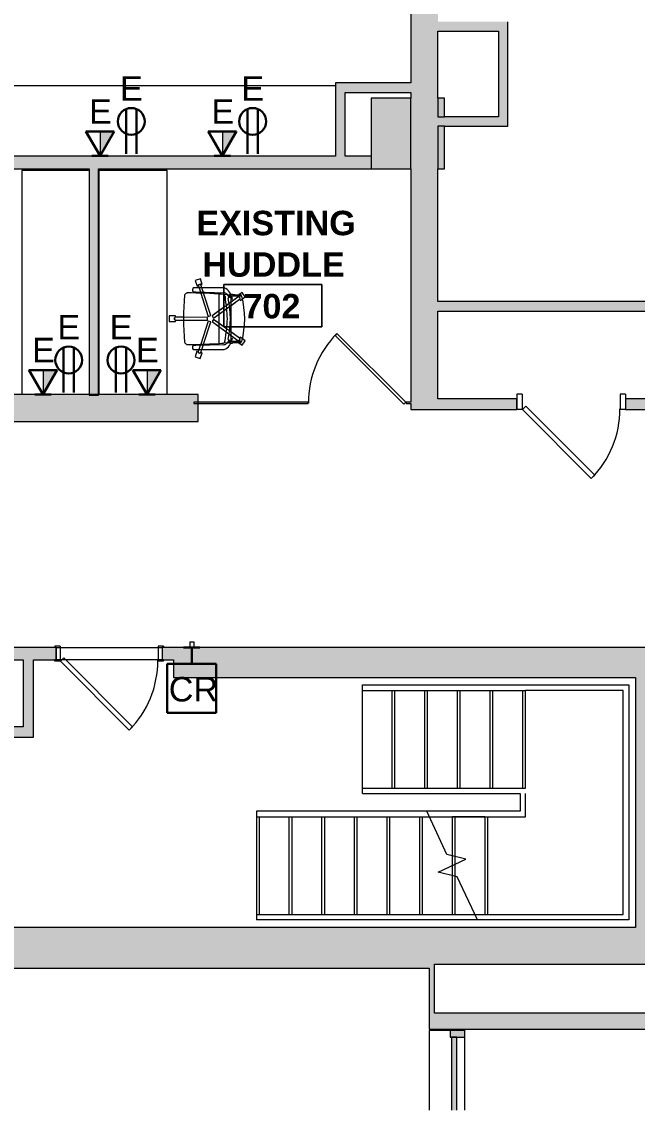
# Model space of a CAD drawing. Header units: inches. Extents: x 385 to 2249, y -1773 to -36.
# Drawn here: x 1069.6 to 1296.1, y -1772.7 to -1372.2 of the extents above; entities that cross this region are included whole.
import ezdxf

# ---------------------------------------------------------------- set-up
doc = ezdxf.new("R2010")
doc.units = ezdxf.units.IN
doc.header["$MEASUREMENT"] = 0
for name, color, linetype, lineweight in [('A-ANNO-NOTE', 131, 'Continuous', 30), ('A-AREA-IDEN', 2, 'Continuous', 9), ('A-DETL', 90, 'Continuous', 9), ('A-DETL-THIN', 151, 'Continuous', 9), ('A-DOOR', 31, 'Continuous', 13), ('A-DOOR-FRAM', 31, 'Continuous', 20), ('A-GLAZ-CURT', 52, 'Continuous', 13), ('A-GLAZ-CWMG', 51, 'Continuous', 13), ('A-WALL', 113, 'Continuous', 13), ('A-WALL-PATT', 111, 'Continuous', 13), ('E-ELEC-FIXT', 91, 'Continuous', 9), ('I-FURN', 30, 'Continuous', 9), ('I-WALL', 2, 'Continuous', 13), ('Q-CASE', 31, 'Continuous', 9)]:
    doc.layers.add(name, color=color, linetype=linetype, lineweight=lineweight)
doc.styles.add('Swis721 Lt BT', font='swissl.ttf', dxfattribs={"height": 9})
doc.styles.add('Swis721 Lt BT_B', font='', dxfattribs={"height": 9})
doc.styles.get('Swis721 Lt BT_B').set_extended_font_data('Swis721 Lt BT', bold=True)

# ---------------------------------------------------------------- blocks, each defined once
blk = doc.blocks.new('System Panel - Glazed 2-5030408-Level 7 POWER _ SIGNAL')
at = {"layer": 'A-GLAZ-CURT', "lineweight": 9}
blk.add_hatch(color=7, dxfattribs=at).paths.add_polyline_path([(-0.77, 0.25), (26.13, 0.25), (26.13, 2.25), (-0.77, 2.25), (-0.77, 1.49)], flags=0)
at = {"layer": 'A-GLAZ-CURT', "color": 8, "lineweight": 20}
for p, q in [((26.13, 2.25), (-0.77, 2.25)), ((-0.77, 0.25), (26.13, 0.25)), ((26.13, 0.25), (26.13, 2.25))]:
    blk.add_line(p, q, dxfattribs=at)
blk = doc.blocks.new('Rectangular Mullion - 2_5_ x 5_ rectangular-5019916-Level 7 POWER _ SIGNAL')
at = {"layer": 'A-GLAZ-CWMG', "lineweight": 9}
blk.add_hatch(color=7, dxfattribs=at).paths.add_polyline_path([(-2.5, -2.25), (-2.5, 2.75), (0, 2.75), (0, -2.75), (-2.5, -2.75)], flags=0)
at = {"layer": 'A-GLAZ-CWMG', "color": 8, "lineweight": 20}
for p, q in [((-2.5, 2.75), (0, 2.75)), ((-2.5, -2.75), (-2.5, 2.75)), ((0, 2.75), (0, -2.75)), ((0, -2.75), (-2.5, -2.75))]:
    blk.add_line(p, q, dxfattribs=at)
blk = doc.blocks.new('Walls 10 - Walls 10-5024447-Level 7 POWER _ SIGNAL')
at = {"layer": 'A-WALL', "lineweight": 9}
h = blk.add_hatch(color=7, dxfattribs=at)
h.paths.add_polyline_path([(1299.2, -1742.89), (1330.2, -1742.89), (1330.2, -1718.89), (1328.48, -1718.89), (1328.45, -1602.45), (1121.26, -1602.45), (1121.26, -1606.95), (1125.46, -1606.95), (1125.46, -1613.45), (1295.45, -1613.45), (1295.45, -1705.42), (1062.64, -1705.42), (1062.64, -1635.39), (1073.89, -1635.39), (1073.89, -1606.95), (1082.26, -1606.95), (1082.26, -1602.45), (1058.89, -1602.45), (1058.89, -1704.09), (1059.56, -1703.42), (1062.39, -1706.25), (1058.89, -1709.75), (1058.89, -1720.42), (1219.48, -1720.42), (1219.5, -1742.89), (1295.45, -1742.89)], flags=0)
h.paths.add_polyline_path([(1228.46, -1736.89), (1221.48, -1736.89), (1221.48, -1718.89), (1324.2, -1718.89), (1324.2, -1736.89), (1295.45, -1736.89)], flags=0)
h.paths.add_polyline_path([(1299.2, -1706.92), (1299.2, -1615.95), (1324.73, -1615.95), (1324.73, -1706.92), (1324.2, -1706.92)], flags=0)
h.paths.add_polyline_path([(1062.64, -1631.64), (1062.64, -1606.95), (1070.14, -1606.95), (1070.14, -1631.64)], flags=0)
h.paths.add_polyline_path([(1324.73, -1612.2), (1299.2, -1612.2), (1299.2, -1606.95), (1324.73, -1606.95)], flags=0)
at = {"layer": 'A-WALL', "color": 8, "lineweight": 20}
for p, q in [((1058.89, -1602.45), (1058.89, -1704.09)), ((1082.26, -1602.45), (1058.89, -1602.45)), ((1082.26, -1606.95), (1082.26, -1602.45)), ((1125.08, -1602.45), (1121.26, -1602.45)), ((1121.26, -1602.45), (1121.26, -1606.95)), ((1328.48, -1602.45), (1125.08, -1602.45)), ((1328.48, -1718.89), (1328.48, -1602.45)), ((1062.64, -1631.64), (1062.64, -1606.95)), ((1062.64, -1606.95), (1070.14, -1606.95)), ((1070.14, -1606.95), (1070.14, -1631.64)), ((1073.89, -1635.39), (1073.89, -1606.95)), ((1073.89, -1606.95), (1082.26, -1606.95)), ((1121.26, -1606.95), (1125.46, -1606.95)), ((1125.46, -1606.95), (1125.46, -1613.45)), ((1299.2, -1612.2), (1299.2, -1606.95)), ((1299.2, -1606.95), (1324.73, -1606.95)), ((1324.73, -1606.95), (1324.73, -1612.2)), ((1125.46, -1613.45), (1295.45, -1613.45)), ((1295.45, -1613.45), (1295.45, -1705.42)), ((1324.73, -1612.2), (1299.2, -1612.2)), ((1299.2, -1706.92), (1299.2, -1615.95)), ((1299.2, -1615.95), (1324.73, -1615.95)), ((1324.73, -1615.95), (1324.73, -1706.92)), ((1070.14, -1631.64), (1062.64, -1631.64)), ((1062.64, -1705.42), (1062.64, -1635.39)), ((1062.64, -1635.39), (1073.89, -1635.39)), ((1295.45, -1705.42), (1062.64, -1705.42)), ((1058.89, -1709.75), (1058.89, -1720.42)), ((1324.73, -1706.92), (1299.2, -1706.92)), ((1058.89, -1720.42), (1062.64, -1720.42)), ((1062.64, -1720.42), (1219.48, -1720.42)), ((1219.48, -1720.42), (1219.48, -1742.89)), ((1221.48, -1736.89), (1221.48, -1718.89)), ((1221.48, -1718.89), (1324.2, -1718.89)), ((1324.2, -1718.89), (1324.2, -1736.89)), ((1330.2, -1718.89), (1328.48, -1718.89)), ((1330.2, -1742.89), (1330.2, -1718.89)), ((1324.2, -1736.89), (1221.48, -1736.89)), ((1219.48, -1742.89), (1330.2, -1742.89))]:
    blk.add_line(p, q, dxfattribs=at)
at = {"layer": 'A-WALL', "lineweight": 9}
for p, q in [((1082.26, -1602.45), (1121.26, -1602.45)), ((1121.26, -1606.95), (1082.26, -1606.95)), ((1058.89, -1704.09), (1059.56, -1703.42)), ((1059.56, -1703.42), (1062.39, -1706.25)), ((1062.39, -1706.25), (1058.89, -1709.75))]:
    blk.add_line(p, q, dxfattribs=at)
blk = doc.blocks.new('Single Flush - OTJ_SOLIDFLUSH_ALUM-5073304-Level 7 POWER _ SIGNAL')
at = {"layer": 'A-DOOR', "color": 8, "lineweight": 20}
for p, q in [((-7.42, 27.32), (-8.65, 26.09)), ((-8.65, 26.09), (16.67, 0.76)), ((17.91, 2), (-7.42, 27.32)), ((16.67, 0.76), (17.91, 2))]:
    blk.add_line(p, q, dxfattribs=at)
at = {"layer": 'A-DOOR', "lineweight": 9}
blk.add_arc((17.91, 2), 35.81, 135, 180.5, dxfattribs=at)
at = {"layer": 'A-DOOR-FRAM', "color": 8}
for p, q in [((-20, -3.75), (-20, 2)), ((-20, 2), (-18, 2)), ((-18, -3.75), (-18, 2)), ((18, -3.75), (18, 2)), ((18, 2), (20, 2)), ((20, -3.75), (20, 2)), ((-20, -3.75), (-18, -3.75)), ((18, -3.75), (20, -3.75))]:
    blk.add_line(p, q, dxfattribs=at)
blk = doc.blocks.new('Walls 58 - Walls 3-5097458-Level 7 POWER _ SIGNAL')
at = {"layer": 'A-WALL', "lineweight": 9}
for p, q in [((58.22, -1284.73), (50.52, -1284.73)), ((50.52, -1284.73), (50.52, -1314.12))]:
    blk.add_line(p, q, dxfattribs=at)
blk = doc.blocks.new('Single Flush w-Small Louvre - Int-L-WDMF-36_ x 84_-5099506-Level 7 POWER _ SIGNAL')
at = {"layer": 'A-DOOR', "color": 8, "lineweight": 20}
for p, q in [((-7.42, 28.07), (-8.65, 26.84)), ((17.91, 2.75), (-7.42, 28.07)), ((-8.65, 26.84), (16.67, 1.51)), ((16.67, 1.51), (17.91, 2.75))]:
    blk.add_line(p, q, dxfattribs=at)
at = {"layer": 'A-DOOR', "lineweight": 9}
blk.add_arc((17.91, 2.75), 35.81, 135, 180.5, dxfattribs=at)
at = {"layer": 'A-DOOR-FRAM', "color": 8}
for p, q in [((-20, 2.75), (-18, 2.75)), ((-20, 2.75), (-20, 2.25)), ((-20, 2.25), (-19.5, 2.25)), ((-19.5, -2.25), (-19.5, 2.25)), ((-18, -2.75), (-18, 2.75)), ((18, -2.75), (18, 2.75)), ((18, 2.75), (20, 2.75)), ((19.5, 2.25), (20, 2.25)), ((19.5, -2.25), (19.5, 2.25)), ((20, 2.75), (20, 2.25)), ((-20, -2.25), (-19.5, -2.25)), ((-20, -2.75), (-20, -2.25)), ((-20, -2.75), (-18, -2.75)), ((18, -2.75), (20, -2.75)), ((19.5, -2.25), (20, -2.25)), ((20, -2.75), (20, -2.25))]:
    blk.add_line(p, q, dxfattribs=at)
blk = doc.blocks.new('CONF COUNTER - CONF COUNTER-5500222-Level 7 POWER _ SIGNAL')
at = {"layer": 'Q-CASE'}
for p, q in [((1185.09, -1395.74), (1017.15, -1395.74)), ((1017.15, -1421.47), (1185.09, -1421.47))]:
    blk.add_line(p, q, dxfattribs=at)
blk = doc.blocks.new('F-Haworth_Chair_X99-Seminar - X99 Advanced Seminar Chair-5157313-Level 7 POWER _ SIGNAL')
at = {"layer": 'I-FURN'}
for p, q in [((-8.08, 12.82), (-9.7, 11.65)), ((-8.08, 12.82), (-9.7, 11.65)), ((-7.29, 11.74), (-8.08, 12.82)), ((-7.29, 11.74), (-8.08, 12.82)), ((8.08, 12.82), (7.29, 11.74)), ((8.08, 12.82), (7.29, 11.74)), ((9.7, 11.65), (8.08, 12.82)), ((9.7, 11.65), (8.08, 12.82)), ((-9.7, 11.65), (-8.88, 10.52)), ((-9.7, 11.65), (-8.88, 10.52)), ((-8.88, 10.52), (-8.38, 9.83)), ((-8.88, 10.52), (-8.38, 9.83)), ((-8.34, 11.52), (-8.42, 7.57)), ((-8.42, 7.57), (-8.34, 11.37)), ((-8.38, 9.83), (-7.99, 10.11)), ((-8.38, 9.83), (-7.99, 10.11)), ((-8, 10.58), (-7.59, 10.88)), ((-8, 10.58), (-7.59, 10.88)), ((-7.59, 10.87), (-7.99, 10.57)), ((-7.59, 10.87), (-7.99, 10.57)), ((-7.97, 10.12), (-6.14, 7.6)), ((-7.97, 10.12), (-5.57, 6.82)), ((-6.76, 11), (-7.29, 11.74)), ((-6.76, 11), (-7.29, 11.74)), ((-7.18, 7.99), (-7.21, 8.13)), ((-4.9, 7.6), (-7.16, 10.71)), ((-4.47, 7.01), (-7.16, 10.71)), ((-7.15, 10.72), (-6.76, 11)), ((-7.15, 10.72), (-6.76, 11)), ((7.16, 10.71), (4.47, 7.01)), ((7.16, 10.71), (4.9, 7.6)), ((5.57, 6.82), (7.97, 10.12)), ((6.14, 7.6), (7.97, 10.12)), ((7.29, 11.74), (6.76, 11)), ((7.29, 11.74), (6.76, 11)), ((6.76, 11), (7.15, 10.72)), ((6.76, 11), (7.15, 10.72)), ((7.21, 8.13), (7.18, 7.99)), ((7.59, 10.88), (8, 10.58)), ((7.59, 10.88), (8, 10.58)), ((7.99, 10.57), (7.59, 10.87)), ((7.99, 10.57), (7.59, 10.87)), ((7.99, 10.11), (8.38, 9.83)), ((7.99, 10.11), (8.38, 9.83)), ((8.42, 7.57), (8.34, 11.52)), ((8.34, 11.37), (8.42, 7.57)), ((8.38, 9.83), (8.88, 10.52)), ((8.38, 9.83), (8.88, 10.52)), ((8.88, 10.52), (9.7, 11.65)), ((8.88, 10.52), (9.7, 11.65)), ((-11.32, 5.06), (-11.32, -5.48)), ((-9.92, -5.36), (-9.57, 4.97)), ((-9.13, 5.92), (-8.07, 6.77)), ((-8.9, 4.8), (-9.07, 3.2)), ((-8.88, 4.96), (-8.89, 4.91)), ((-8.75, 6.22), (-8.88, 4.99)), ((-8.68, 6.87), (-8.75, 6.22)), ((-8.62, 7.42), (-8.68, 6.87)), ((-8.6, 7.6), (-8.62, 7.43)), ((-8.61, 6.81), (-8.23, 6.95)), ((-8.49, 7.6), (-8.56, 7.6)), ((-7.65, 7.6), (-8.4, 7.6)), ((-8.03, 6.81), (-7.95, 6.87)), ((-6.14, 7.6), (-7.65, 7.6)), ((-4.9, 7.6), (-6.14, 7.6)), ((-6.14, 7.6), (-5.57, 6.82)), ((-5.57, 6.82), (-4.79, 5.75)), ((-5.57, 6.82), (-4.79, 5.75)), ((-0.09, 7.6), (-4.9, 7.6)), ((-4.47, 7.01), (-4.9, 7.6)), ((-4.79, 5.75), (-2.89, 3.12)), ((-4.79, 5.75), (-1.04, 0.58)), ((-3.68, 5.91), (-4.47, 7.01)), ((-3.68, 5.91), (-4.47, 7.01)), ((-1.65, 3.12), (-3.68, 5.91)), ((-0.23, 1.17), (-3.68, 5.91)), ((4.9, 7.6), (-0.08, 7.6)), ((3.68, 5.91), (0.23, 1.17)), ((1.04, 0.58), (4.79, 5.75)), ((3.68, 5.91), (1.65, 3.12)), ((2.89, 3.12), (4.79, 5.75)), ((4.47, 7.01), (3.68, 5.91)), ((4.47, 7.01), (3.68, 5.91)), ((4.9, 7.6), (4.47, 7.01)), ((4.79, 5.75), (5.57, 6.82)), ((4.79, 5.75), (5.57, 6.82)), ((6.14, 7.6), (4.9, 7.6)), ((5.57, 6.82), (6.14, 7.6)), ((7.65, 7.6), (6.14, 7.6)), ((8.4, 7.6), (7.65, 7.6)), ((7.95, 6.87), (8.03, 6.81)), ((8.07, 6.77), (9.13, 5.92)), ((8.23, 6.95), (8.61, 6.81)), ((8.56, 7.6), (8.49, 7.6)), ((8.62, 7.43), (8.6, 7.6)), ((8.68, 6.87), (8.62, 7.42)), ((8.75, 6.22), (8.68, 6.87)), ((8.88, 5), (8.75, 6.22)), ((8.89, 4.91), (8.88, 4.99)), ((9.07, 3.2), (8.9, 4.8)), ((9.57, 4.97), (9.92, -5.36)), ((11.32, -5.48), (11.32, 5.06)), ((-1.18, 0.14), (-9.37, -2.52)), ((-1.18, 0.14), (-9.37, -2.52)), ((-9.07, 3.2), (-9.07, 3.12)), ((-9.07, 3.12), (-2.89, 3.12)), ((-2.89, 3.12), (-1.65, 3.12)), ((-2.89, 3.12), (-1.04, 0.58)), ((-1.65, 3.12), (1.65, 3.12)), ((-0.23, 1.17), (-1.65, 3.12)), ((-0.87, -0.81), (-1.18, 0.14)), ((-0.87, -0.81), (-1.18, 0.14)), ((-1.04, 0.58), (-0.23, 1.17)), ((-1.04, 0.58), (-0.23, 1.17)), ((1.65, 3.12), (0.23, 1.17)), ((0.23, 1.17), (1.04, 0.58)), ((0.23, 1.17), (1.04, 0.58)), ((1.18, 0.14), (0.87, -0.81)), ((1.18, 0.14), (0.87, -0.81)), ((1.04, 0.58), (2.89, 3.12)), ((9.36, -2.52), (1.18, 0.14)), ((9.36, -2.52), (1.18, 0.14)), ((1.65, 3.12), (2.89, 3.12)), ((2.89, 3.12), (9.07, 3.12)), ((9.07, 3.12), (9.07, 3.2)), ((-12.55, -3.03), (-14.69, -3.72)), ((-12.55, -3.03), (-14.69, -3.72)), ((-14.69, -3.72), (-14.08, -5.62)), ((-14.69, -3.72), (-14.08, -5.62)), ((-12.53, -4.34), (-12.69, -3.85)), ((-12.53, -4.34), (-12.69, -3.85)), ((-12.68, -3.86), (-12.52, -4.33)), ((-12.68, -3.86), (-12.52, -4.33)), ((-12.4, -3.49), (-12.55, -3.03)), ((-12.4, -3.49), (-12.55, -3.03)), ((-11.32, -3.15), (-12.4, -3.5)), ((-11.32, -3.15), (-12.4, -3.5)), ((-9.83, -2.67), (-11.32, -3.15)), ((-9.83, -2.67), (-11.32, -3.15)), ((-11.32, -4.21), (-9.86, -3.73)), ((-11.32, -4.21), (-9.86, -3.73)), ((-9.86, -3.73), (-9.38, -3.57)), ((-9.86, -3.73), (-9.38, -3.57)), ((-9.37, -2.52), (-9.83, -2.67)), ((-9.37, -2.52), (-9.83, -2.67)), ((-9.38, -3.57), (-0.87, -0.81)), ((-9.38, -3.57), (-0.87, -0.81)), ((-0.5, -1.08), (-0.5, -9.91)), ((0.5, -1.08), (-0.5, -1.08)), ((-0.5, -1.08), (-0.5, -9.91)), ((0.5, -1.08), (-0.5, -1.08)), ((0.5, -9.91), (0.5, -1.08)), ((0.5, -9.91), (0.5, -1.08)), ((0.87, -0.81), (9.38, -3.57)), ((0.87, -0.81), (9.38, -3.57)), ((9.83, -2.67), (9.37, -2.52)), ((9.83, -2.67), (9.37, -2.52)), ((9.38, -3.57), (9.86, -3.73)), ((9.38, -3.57), (9.86, -3.73)), ((11.32, -3.15), (9.83, -2.67)), ((11.32, -3.15), (9.83, -2.67)), ((9.86, -3.73), (11.32, -4.21)), ((9.86, -3.73), (11.32, -4.21)), ((12.4, -3.5), (11.32, -3.15)), ((12.4, -3.5), (11.32, -3.15)), ((12.55, -3.03), (12.4, -3.49)), ((12.55, -3.03), (12.4, -3.49)), ((12.52, -4.33), (12.68, -3.86)), ((12.52, -4.33), (12.68, -3.86)), ((12.69, -3.85), (12.53, -4.34)), ((12.69, -3.85), (12.53, -4.34)), ((14.69, -3.72), (12.55, -3.03)), ((14.69, -3.72), (12.55, -3.03)), ((14.08, -5.62), (14.69, -3.72)), ((14.08, -5.62), (14.69, -3.72)), ((-14.08, -5.62), (-11.94, -4.93)), ((-14.08, -5.62), (-11.94, -4.93)), ((-12.09, -4.45), (-11.32, -4.21)), ((-12.09, -4.45), (-11.32, -4.21)), ((-11.94, -4.93), (-12.09, -4.47)), ((-11.94, -4.93), (-12.09, -4.47)), ((-11.32, -5.48), (-11.3, -6.32)), ((-9.92, -6.36), (-9.92, -5.36)), ((9.92, -5.36), (9.92, -6.36)), ((11.3, -6.32), (11.32, -5.48)), ((11.32, -4.21), (12.09, -4.45)), ((11.32, -4.21), (12.09, -4.45)), ((12.09, -4.47), (11.94, -4.93)), ((12.09, -4.47), (11.94, -4.93)), ((11.94, -4.93), (14.08, -5.62)), ((11.94, -4.93), (14.08, -5.62)), ((-0.5, -9.91), (-0.5, -12.88)), ((-0.5, -9.91), (-0.5, -12.88)), ((0.5, -12.88), (0.5, -9.91)), ((0.5, -12.88), (0.5, -9.91)), ((-0.52, -12.88), (-1, -12.88)), ((-1, -12.88), (-1, -15.13)), ((-0.52, -12.88), (-1, -12.88)), ((-1, -12.88), (-1, -15.13)), ((-1, -15.13), (1, -15.13)), ((-1, -15.13), (1, -15.13)), ((0.26, -13.26), (-0.26, -13.26)), ((0.26, -13.26), (-0.26, -13.26)), ((-0.25, -13.25), (0.25, -13.25)), ((-0.25, -13.25), (0.25, -13.25)), ((1, -12.88), (0.52, -12.88)), ((1, -12.88), (0.52, -12.88)), ((1, -15.13), (1, -12.88)), ((1, -15.13), (1, -12.88))]:
    blk.add_line(p, q, dxfattribs=at)
for centre, radius, start, end in [((0, -20.29), 32.89, 75.3075, 104.696), ((-5.2, 7.86), 3.74, 175.9857, 189.9064), ((-36.06, 10.03), 27.2, 355.9857, 2.5118), ((0, -20.73), 33.17, 104.5766, 105.5522), ((-4.71, -1.15), 9.61, 105.0666, 112.7369), ((-7.66, 10.36), 0.407, 147.1651, 216.8349), ((-7.66, 10.36), 0.407, 147.1651, 216.8349), ((-7.64, 10.36), 0.406, 148.6199, 216), ((-7.64, 10.36), 0.406, 148.6199, 216), ((-7.48, 10.49), 0.407, 35.1651, 104.8349), ((-7.48, 10.49), 0.407, 35.1651, 104.8349), ((-7.49, 10.47), 0.406, 36, 103.3801), ((-7.49, 10.47), 0.406, 36, 103.3801), ((7.48, 10.49), 0.407, 75.1651, 144.8349), ((7.48, 10.49), 0.407, 116.967, 144.8349), ((7.49, 10.47), 0.406, 76.6199, 144), ((7.49, 10.47), 0.406, 117.0479, 144), ((4.71, -1.15), 9.61, 67.2631, 74.9334), ((7.48, 10.49), 0.407, 103.033, 116.967), ((7.49, 10.47), 0.406, 76.6199, 117.0479), ((7.48, 10.49), 0.407, 89.0991, 103.033), ((7.48, 10.49), 0.407, 75.1651, 89.0991), ((7.64, 10.36), 0.406, 324, 17.9041), ((7.64, 10.36), 0.406, 324, 4.4281), ((7.66, 10.36), 0.407, 323.1651, 32.8349), ((7.66, 10.36), 0.407, 323.1651, 32.8349), ((7.64, 10.36), 0.406, 17.9041, 31.3801), ((7.64, 10.36), 0.406, 4.4281, 31.3801), ((0, -20.73), 33.17, 74.4478, 75.4234), ((36.06, 10.03), 27.2, 177.4882, 184.0143), ((5.2, 7.86), 3.74, 350.0936, 4.0143), ((-7.87, 3.92), 3.63, 121.9522, 161.8211), ((-4.71, -1.15), 9.61, 116.0036, 121.9522), ((-8.18, 4.9), 1.39, 132.8922, 177.1987), ((144.06, -7.32), 153.52, 175.4787, 180.5251), ((-8.24, 4.59), 0.763, 84.2338, 165.7662), ((-4.71, -1.15), 9.61, 113.5094, 116.0036), ((-8.28, 7.33), 0.613, 189.9064, 237.4573), ((-4.71, -1.15), 9.61, 112.927, 113.3607), ((-7.37, 7.55), 1.05, 178.8214, 214.7998), ((-7.37, 7.55), 1.05, 178.8214, 264.0446), ((-11.32, 48.08), 42.84, 274.2301, 280.0233), ((-6.55, 6.76), 1.38, 160.4467, 174.9122), ((-6.55, 6.76), 1.38, 147.5752, 160.4467), ((-6.55, 6.76), 1.38, 131.5158, 145.9813), ((0, -26.49), 33.83, 77.2285, 102.7715), ((-6.55, 6.76), 1.38, 117.0503, 131.5158), ((0, -15.97), 22.19, 79.9767, 100.0233), ((11.32, 48.08), 42.84, 259.9767, 265.7699), ((6.55, 6.76), 1.38, 34.0187, 62.9497), ((7.37, 7.55), 1.05, 275.9554, 1.1786), ((6.55, 6.76), 1.38, 5.0878, 32.4248), ((8.24, 4.59), 0.763, 14.2338, 95.7662), ((7.37, 7.55), 1.05, 325.2002, 1.1786), ((4.71, -1.15), 9.61, 66.6393, 67.073), ((4.71, -1.15), 9.61, 63.9964, 66.4906), ((8.28, 7.33), 0.613, 302.5427, 350.0936), ((4.71, -1.15), 9.61, 58.0478, 63.9964), ((-144.06, -7.32), 153.52, 359.4749, 4.5213), ((8.18, 4.9), 1.39, 2.8013, 47.1078), ((7.87, 3.92), 3.63, 18.1789, 58.0478), ((-12.28, -3.88), 0.407, 107.1651, 176.8349), ((-12.28, -3.88), 0.407, 162.9009, 176.8349), ((-12.27, -3.89), 0.406, 108, 175.3801), ((-12.27, -3.89), 0.406, 161.9041, 175.3801), ((-12.28, -3.88), 0.407, 148.967, 162.9009), ((-12.27, -3.89), 0.406, 121.476, 161.9041), ((-12.28, -3.88), 0.407, 121.0991, 148.967), ((-12.28, -3.88), 0.407, 107.1651, 121.0991), ((-12.27, -3.89), 0.406, 108, 121.476), ((12.28, -3.88), 0.407, 58.9009, 72.8349), ((12.28, -3.88), 0.407, 3.1651, 72.8349), ((12.27, -3.89), 0.406, 45.0479, 72), ((12.27, -3.89), 0.406, 4.6199, 72), ((12.28, -3.88), 0.407, 17.0991, 58.9009), ((12.27, -3.89), 0.406, 4.6199, 45.0479), ((12.28, -3.88), 0.407, 3.1651, 17.0991), ((-12.22, -4.09), 0.407, 219.1651, 233.0991), ((-12.22, -4.09), 0.407, 219.1651, 288.8349), ((-12.22, -4.07), 0.406, 220.6199, 274.524), ((-12.22, -4.07), 0.406, 220.6199, 288), ((-12.22, -4.09), 0.407, 233.0991, 247.033), ((-12.22, -4.09), 0.407, 247.033, 260.967), ((-12.22, -4.09), 0.407, 260.967, 288.8349), ((-12.22, -4.07), 0.406, 274.524, 288), ((-10.58, -5.68), 0.956, 221.8901, 314.1099), ((10.58, -5.68), 0.956, 225.8901, 318.1099), ((12.22, -4.07), 0.406, 252, 319.3801), ((12.22, -4.09), 0.407, 251.1651, 320.8349), ((12.22, -4.07), 0.406, 252, 265.476), ((12.22, -4.09), 0.407, 251.1651, 279.033), ((12.22, -4.07), 0.406, 265.476, 305.9041), ((12.22, -4.09), 0.407, 279.033, 320.8349), ((12.22, -4.07), 0.406, 305.9041, 319.3801), ((-8.21, -8.28), 1.31, 200.0433, 249.9567), ((0, 75.01), 84.96, 264.1475, 275.8525), ((8.21, -8.28), 1.31, 290.0433, 339.9567), ((-0.11, -12.88), 0.407, 179.1651, 248.8349), ((-0.11, -12.88), 0.407, 179.1651, 248.8349), ((-0.09, -12.88), 0.406, 180, 193.476), ((-0.09, -12.88), 0.406, 180, 247.3801), ((-0.09, -12.88), 0.406, 193.476, 233.9041), ((-0.09, -12.88), 0.406, 233.9041, 247.3801), ((0.09, -12.88), 0.406, 292.6199, 360), ((0.09, -12.88), 0.406, 292.6199, 306.0959), ((0.11, -12.88), 0.407, 291.1651, 0.8349), ((0.11, -12.88), 0.407, 291.1651, 0.8349), ((0.09, -12.88), 0.406, 306.0959, 346.524), ((0.09, -12.88), 0.406, 346.524, 360)]:
    blk.add_arc(centre, radius, start, end, dxfattribs=at)
blk = doc.blocks.new('office desks 3 - office desks 1-5500244-Level 7 POWER _ SIGNAL')
at = {"layer": 'Q-CASE'}
for p, q in [((1094.66, -1426.85), (1069.88, -1426.85)), ((1069.88, -1426.85), (1069.88, -1509.27)), ((1098.2, -1426.85), (1098.2, -1509.27)), ((1123.38, -1426.85), (1098.2, -1426.85)), ((1123.38, -1509.27), (1123.38, -1426.85))]:
    blk.add_line(p, q, dxfattribs=at)
blk = doc.blocks.new('Single Glass Door1 - 36_ x 84_-5468083-Level 7 POWER _ SIGNAL')
at = {"layer": 'A-DOOR', "color": 8, "lineweight": 20}
for p, q in [((-7.42, 25.57), (-8.12, 24.87)), ((-8.12, 24.87), (17.2, -0.46)), ((17.91, 0.25), (-7.42, 25.57)), ((17.2, -0.46), (17.91, 0.25))]:
    blk.add_line(p, q, dxfattribs=at)
at = {"layer": 'A-DOOR', "lineweight": 9}
blk.add_arc((17.91, 0.25), 35.81, 135, 180.5, dxfattribs=at)
blk = doc.blocks.new('PS - Junction Box _Wall Base_ - Card Reader-4953073-Level 7 POWER _ SIGNAL')
at = {"layer": 'E-ELEC-FIXT'}
for p, q in [((1131.41, -1600.32), (1132.91, -1600.32)), ((1131.41, -1600.32), (1131.41, -1602.45)), ((1132.91, -1600.32), (1132.91, -1602.45))]:
    blk.add_line(p, q, dxfattribs=at)
blk = doc.blocks.new('Room Tag - Room Name and Number-3379422-Level 7 POWER _ SIGNAL')
at = {"layer": 'A-AREA-IDEN'}
for p, q in [((-0.1881, -0.1636), (-0.1881, -0.0018)), ((-0.1881, -0.0018), (0.1869, -0.0018)), ((0.1869, -0.0018), (-0.1881, -0.0018)), ((-0.1881, -0.0018), (-0.1881, -0.1636)), ((0.1869, -0.0018), (0.1869, -0.1636)), ((0.1869, -0.1636), (0.1869, -0.0018)), ((0.1869, -0.1636), (-0.1881, -0.1636)), ((-0.1881, -0.1636), (0.1869, -0.1636))]:
    blk.add_line(p, q, dxfattribs=at)

msp = doc.modelspace()

# ---------------------------------------------------------------- hatches: boundary and pattern name
at = {"layer": 'A-ANNO-NOTE', "lineweight": 9}
for points in [[(1098.45, -1421.54), (1103.6, -1412.61), (1098.45, -1412.61)], [(1143.45, -1421.54), (1148.6, -1412.61), (1143.45, -1412.61)], [(1077.45, -1509.33), (1082.6, -1500.4), (1077.45, -1500.4)], [(1115.7, -1509.33), (1120.85, -1500.4), (1115.7, -1500.4)]]:
    msp.add_hatch(color=256, dxfattribs=at).paths.add_polyline_path(points, flags=0)
at = {"layer": 'A-WALL'}
h = msp.add_hatch(color=250, dxfattribs=at)
h.paths.add_polyline_path([(1198.15, -1426.29), (1212.77, -1426.29), (1212.77, -1400.29), (1198.15, -1400.29), (1198.15, -1421.66)], flags=0)
h.paths.add_polyline_path([(1222.77, -1426.29), (1225.15, -1426.29), (1225.15, -1410.64), (1222.77, -1410.64)], flags=0)
h.paths.add_polyline_path([(1225.15, -1407.14), (1225.15, -1400.29), (1222.77, -1400.29), (1222.77, -1407.14)], flags=0)
at = {"layer": 'A-WALL-PATT', "lineweight": 9}
for points in [[(1222.77, -1514.89), (1222.77, -1130.91), (1216.77, -1133.84), (1212.77, -1133.84), (1212.77, -1514.89)], [(1222.77, -1375.68), (1245, -1375.68), (1245, -1372.18), (1222.77, -1372.18)], [(1248.5, -1407.14), (1248.5, -1372.18), (1245, -1372.18), (1245, -1407.14), (1247.75, -1407.14)], [(1185.09, -1421.66), (1188.59, -1421.66), (1188.59, -1394.7), (1185.09, -1394.7), (1185.09, -1398.2)], [(1210.93, -1398.2), (1212.77, -1398.2), (1212.77, -1394.7), (1188.59, -1394.7), (1188.59, -1398.2)], [(1222.77, -1410.64), (1248.5, -1410.64), (1248.5, -1407.14), (1222.77, -1407.14)], [(1097.95, -1426.29), (1185.15, -1426.29), (1185.15, -1421.66), (1017.07, -1421.66), (1017.07, -1426.29), (1097.91, -1426.29)], [(1185.15, -1426.29), (1198.15, -1426.29), (1198.15, -1421.66), (1185.15, -1421.66)], [(1094.41, -1509.27), (1097.91, -1509.27), (1097.91, -1426.29), (1094.41, -1426.29), (1094.41, -1495.24)], [(1226.71, -1478.64), (1348, -1478.64), (1348, -1475.14), (1222.77, -1475.14), (1222.77, -1478.64)], [(976.83, -1519.27), (1134.58, -1519.27), (1134.58, -1509.27), (976.83, -1509.27)]]:
    msp.add_hatch(color=7, dxfattribs=at).paths.add_polyline_path(points, flags=0)
h = msp.add_hatch(color=7, dxfattribs=at)
h.paths.add_polyline_path([(1212.62, -1512.68), (1212.77, -1512.68), (1212.77, -1512.18), (1211.01, -1512.18), (1211.01, -1512.68)], flags=0)
h.paths.add_polyline_path([(1166.57, -1512.68), (1175.01, -1512.68), (1175.01, -1512.18), (1134.58, -1512.18), (1134.58, -1512.68)], flags=0)
h = msp.add_hatch(color=7, dxfattribs=at)
h.paths.add_polyline_path([(1331.3, -1514.89), (1344.5, -1514.89), (1344.5, -1510.89), (1291.77, -1510.89), (1291.77, -1514.89), (1312.3, -1514.89)], flags=0)
h.paths.add_polyline_path([(1226.71, -1514.89), (1251.77, -1514.89), (1251.77, -1510.89), (1222.77, -1510.89), (1222.77, -1514.89)], flags=0)

# ---------------------------------------------------------------- linework, layer by layer
at = {"layer": 'A-ANNO-NOTE'}
for p, q in [((1107.98, -1420.82), (1107.98, -1404.29)), ((1107.98, -1420.82), (1107.98, -1404.29)), ((1111.81, -1420.82), (1111.81, -1404.29)), ((1152.67, -1420.82), (1152.67, -1404.29)), ((1152.67, -1420.82), (1152.67, -1404.29)), ((1156.5, -1420.82), (1156.5, -1404.29)), ((1098.41, -1421.47), (1093.25, -1412.54)), ((1093.25, -1412.54), (1103.56, -1412.54)), ((1098.45, -1421.54), (1093.29, -1412.61)), ((1093.29, -1412.61), (1103.6, -1412.61)), ((1098.41, -1421.47), (1103.56, -1412.54)), ((1098.45, -1421.54), (1103.6, -1412.61)), ((1143.41, -1421.47), (1138.25, -1412.54)), ((1138.25, -1412.54), (1148.56, -1412.54)), ((1143.45, -1421.54), (1138.29, -1412.61)), ((1138.29, -1412.61), (1148.6, -1412.61)), ((1143.41, -1421.47), (1148.56, -1412.54)), ((1143.45, -1421.54), (1148.6, -1412.61)), ((1101.41, -1421.47), (1095.41, -1421.47)), ((1146.41, -1421.47), (1140.41, -1421.47)), ((1084.98, -1508.61), (1084.98, -1492.09)), ((1084.98, -1508.61), (1084.98, -1492.09)), ((1088.81, -1508.61), (1088.81, -1492.09)), ((1104.23, -1508.61), (1104.23, -1492.09)), ((1104.23, -1508.61), (1104.23, -1492.09)), ((1108.06, -1508.61), (1108.06, -1492.09)), ((1077.41, -1509.27), (1072.25, -1500.33)), ((1072.25, -1500.33), (1082.56, -1500.33)), ((1077.45, -1509.33), (1072.29, -1500.4)), ((1072.29, -1500.4), (1082.6, -1500.4)), ((1077.41, -1509.27), (1082.56, -1500.33)), ((1077.45, -1509.33), (1082.6, -1500.4)), ((1115.66, -1509.27), (1110.5, -1500.33)), ((1110.5, -1500.33), (1120.81, -1500.33)), ((1115.7, -1509.33), (1110.54, -1500.4)), ((1110.54, -1500.4), (1120.85, -1500.4)), ((1115.66, -1509.27), (1120.81, -1500.33)), ((1115.7, -1509.33), (1120.85, -1500.4)), ((1080.41, -1509.27), (1074.41, -1509.27)), ((1118.66, -1509.27), (1112.66, -1509.27)), ((1135.16, -1602.45), (1129.16, -1602.45)), ((1132.16, -1602.45), (1132.16, -1608.45)), ((1123.16, -1608.45), (1141.16, -1608.45)), ((1123.16, -1626.45), (1123.16, -1608.45)), ((1141.16, -1608.45), (1141.16, -1626.45)), ((1141.16, -1626.45), (1123.16, -1626.45))]:
    msp.add_line(p, q, dxfattribs=at)
at = {"layer": 'A-ANNO-NOTE', "lineweight": 9}
for p, q in [((1098.45, -1421.54), (1103.6, -1412.61)), ((1103.6, -1412.61), (1098.45, -1412.61)), ((1098.45, -1412.61), (1098.45, -1421.54)), ((1143.45, -1421.54), (1148.6, -1412.61)), ((1148.6, -1412.61), (1143.45, -1412.61)), ((1143.45, -1412.61), (1143.45, -1421.54)), ((1077.45, -1509.33), (1082.6, -1500.4)), ((1082.6, -1500.4), (1077.45, -1500.4)), ((1077.45, -1500.4), (1077.45, -1509.33)), ((1115.7, -1509.33), (1120.85, -1500.4)), ((1120.85, -1500.4), (1115.7, -1500.4)), ((1115.7, -1500.4), (1115.7, -1509.33))]:
    msp.add_line(p, q, dxfattribs=at)
at = {"layer": 'A-ANNO-NOTE'}
for centre in [(1109.9, -1408.86), (1154.58, -1408.86), (1086.9, -1496.65), (1106.15, -1496.65)]:
    msp.add_circle(centre, 4.95, dxfattribs=at)
at = {"layer": 'A-DETL', "lineweight": 13}
for p, q in [((1194.95, -1616.17), (1264.16, -1616.17)), ((1194.95, -1656.17), (1194.95, -1616.17)), ((1264.16, -1616.17), (1292.95, -1616.17)), ((1292.95, -1616.17), (1292.95, -1702.67)), ((1194.95, -1654.17), (1194.95, -1618.17)), ((1194.95, -1618.17), (1254.95, -1618.17)), ((1205.95, -1654.17), (1205.95, -1618.17)), ((1206.95, -1654.17), (1206.95, -1618.17)), ((1217.95, -1654.17), (1217.95, -1618.17)), ((1218.95, -1654.17), (1218.95, -1618.17)), ((1229.95, -1654.17), (1229.95, -1618.17)), ((1230.95, -1654.17), (1230.95, -1618.17)), ((1241.95, -1654.17), (1241.95, -1618.17)), ((1242.95, -1654.17), (1242.95, -1618.17)), ((1253.95, -1654.17), (1253.95, -1618.17)), ((1290.95, -1618.17), (1254.95, -1618.17)), ((1254.95, -1654.17), (1254.95, -1618.17)), ((1290.95, -1700.67), (1290.95, -1618.17)), ((1194.95, -1654.17), (1254.95, -1654.17)), ((1194.95, -1656.17), (1252.95, -1656.17)), ((1252.95, -1656.17), (1252.95, -1662.67)), ((1254.95, -1664.67), (1254.95, -1656.17)), ((1155.95, -1662.67), (1155.95, -1702.67)), ((1218.63, -1662.67), (1155.95, -1662.67)), ((1155.95, -1662.67), (1155.95, -1664.67)), ((1155.95, -1664.67), (1167.95, -1664.67)), ((1155.95, -1664.67), (1254.95, -1664.67)), ((1156.95, -1664.67), (1156.95, -1700.67)), ((1167.95, -1700.67), (1167.95, -1664.67)), ((1168.95, -1664.67), (1168.95, -1700.67)), ((1179.95, -1664.67), (1179.95, -1700.67)), ((1180.95, -1664.67), (1180.95, -1700.67)), ((1191.95, -1664.67), (1191.95, -1700.67)), ((1192.95, -1664.67), (1192.95, -1700.67)), ((1203.95, -1664.67), (1203.95, -1700.67)), ((1204.95, -1664.67), (1204.95, -1700.67)), ((1215.95, -1664.67), (1215.95, -1700.67)), ((1216.95, -1664.67), (1216.95, -1700.67)), ((1252.95, -1662.67), (1218.63, -1662.67)), ((1226.05, -1678.59), (1218.63, -1662.67)), ((1219.56, -1664.67), (1227.95, -1664.67)), ((1227.95, -1664.67), (1227.95, -1679.06)), ((1239.95, -1664.67), (1227.95, -1664.67)), ((1228.95, -1664.67), (1228.95, -1679.3)), ((1239.95, -1664.67), (1239.95, -1700.67)), ((1240.95, -1664.67), (1240.95, -1700.67)), ((1222.86, -1685.05), (1233.05, -1680.3)), ((1233.05, -1680.3), (1226.05, -1678.59)), ((1227.95, -1679.06), (1227.95, -1682.67)), ((1228.95, -1679.3), (1228.95, -1682.21)), ((1229.86, -1686.75), (1222.86, -1685.05)), ((1227.95, -1682.67), (1227.95, -1686.29)), ((1228.95, -1682.21), (1228.95, -1686.53)), ((1227.95, -1686.29), (1227.95, -1700.67)), ((1228.95, -1686.53), (1228.95, -1700.67)), ((1237.28, -1702.67), (1229.86, -1686.75)), ((1155.95, -1700.67), (1254.74, -1700.67)), ((1254.74, -1700.67), (1290.95, -1700.67)), ((1273.85, -1702.67), (1155.95, -1702.67)), ((1292.95, -1702.67), (1254.74, -1702.67))]:
    msp.add_line(p, q, dxfattribs=at)
at = {"layer": 'A-DETL-THIN'}
for p, q in [((1232.7, -1772.66), (1232.7, -1742.89)), ((1232.7, -1742.89), (1330.2, -1742.89))]:
    msp.add_line(p, q, dxfattribs=at)
at = {"layer": 'A-WALL', "color": 8, "lineweight": 20}
for p, q in [((1212.77, -1135.79), (1212.77, -1394.7)), ((1222.77, -1400.29), (1222.77, -1375.68)), ((1212.77, -1400.29), (1198.15, -1400.29)), ((1198.15, -1400.29), (1198.15, -1421.66)), ((1212.77, -1398.2), (1212.77, -1400.29)), ((1225.15, -1400.29), (1222.77, -1400.29)), ((1225.15, -1407.14), (1225.15, -1400.29)), ((1225.15, -1426.29), (1225.15, -1410.64)), ((1185.09, -1421.66), (1017.15, -1421.66)), ((1198.15, -1421.66), (1188.59, -1421.66)), ((978.41, -1426.29), (1094.41, -1426.29)), ((1097.91, -1426.29), (1198.15, -1426.29)), ((1198.15, -1426.29), (1212.77, -1426.29)), ((1212.77, -1426.29), (1212.77, -1512.18)), ((1222.77, -1475.14), (1222.77, -1426.29)), ((1222.77, -1426.29), (1225.15, -1426.29)), ((1222.77, -1510.89), (1222.77, -1478.64)), ((1134.58, -1509.27), (976.83, -1509.27)), ((1134.58, -1519.27), (1134.58, -1509.27)), ((1212.77, -1512.68), (1212.77, -1514.89)), ((1251.77, -1510.89), (1222.77, -1510.89)), ((1251.77, -1514.89), (1251.77, -1510.89)), ((1335.43, -1510.89), (1291.77, -1510.89)), ((1291.77, -1510.89), (1291.77, -1514.89)), ((1212.77, -1514.89), (1251.77, -1514.89)), ((1291.77, -1514.89), (1344.5, -1514.89)), ((976.83, -1519.27), (1134.58, -1519.27))]:
    msp.add_line(p, q, dxfattribs=at)
at = {"layer": 'A-WALL', "lineweight": 9}
for p, q in [((1212.77, -1426.29), (1212.77, -1400.29)), ((1222.77, -1400.29), (1222.77, -1407.14)), ((1222.77, -1407.14), (1225.15, -1407.14)), ((1225.15, -1410.64), (1222.77, -1410.64)), ((1222.77, -1410.64), (1222.77, -1426.29)), ((1198.15, -1421.66), (1198.15, -1426.29))]:
    msp.add_line(p, q, dxfattribs=at)
at = {"layer": 'I-WALL', "color": 8, "lineweight": 20}
for p, q in [((1248.5, -1410.64), (1248.5, -1372.18)), ((1222.77, -1375.68), (1245, -1375.68)), ((1245, -1375.68), (1245, -1407.14)), ((1185.09, -1394.7), (1185.09, -1421.66)), ((1212.77, -1394.7), (1185.09, -1394.7)), ((1188.59, -1421.66), (1188.59, -1398.2)), ((1188.59, -1398.2), (1212.77, -1398.2)), ((1245, -1407.14), (1225.15, -1407.14)), ((1225.15, -1410.64), (1248.5, -1410.64)), ((1094.41, -1426.29), (1094.41, -1509.58)), ((1097.91, -1509.58), (1097.91, -1426.29)), ((1338, -1475.14), (1222.77, -1475.14)), ((1222.77, -1478.64), (1335.43, -1478.64)), ((1094.41, -1509.58), (1097.91, -1509.58)), ((1175.01, -1512.18), (1132.97, -1512.18)), ((1132.97, -1512.18), (1132.97, -1512.68)), ((1132.97, -1512.68), (1175.01, -1512.68)), ((1175.01, -1512.68), (1175.01, -1512.18)), ((1212.77, -1512.18), (1211.01, -1512.18)), ((1211.01, -1512.18), (1211.01, -1512.68)), ((1211.01, -1512.68), (1212.77, -1512.68))]:
    msp.add_line(p, q, dxfattribs=at)

# ---------------------------------------------------------------- block references
at = {"layer": 'A-AREA-IDEN', "xscale": 95.99999999999994, "yscale": 95.99999999999994, "zscale": 95.99999999999994}
msp.add_blockref('Room Tag - Room Name and Number-3379422-Level 7 POWER _ SIGNAL', (1162.08, -1468.72), dxfattribs=at)
at = {"layer": 'A-DOOR'}
msp.add_blockref('Single Glass Door1 - 36_ x 84_-5468083-Level 7 POWER _ SIGNAL', (1193.01, -1512.43), dxfattribs=at)
at = {"layer": 'A-DOOR', "rotation": 180}
for name, p in [('Single Flush - OTJ_SOLIDFLUSH_ALUM-5073304-Level 7 POWER _ SIGNAL', (1271.77, -1512.89)), ('Single Flush w-Small Louvre - Int-L-WDMF-36_ x 84_-5099506-Level 7 POWER _ SIGNAL', (1101.76, -1604.7))]:
    msp.add_blockref(name, p, dxfattribs=at)
at = {"layer": 'A-GLAZ-CURT', "lineweight": 9, "rotation": 89.99999999999872}
msp.add_blockref('System Panel - Glazed 2-5030408-Level 7 POWER _ SIGNAL', (1229.95, -1771.89), dxfattribs=at)
at = {"layer": 'A-GLAZ-CWMG', "lineweight": 9, "extrusion": (0, 0, -1), "rotation": 90.00000000000131}
msp.add_blockref('Rectangular Mullion - 2_5_ x 5_ rectangular-5019916-Level 7 POWER _ SIGNAL', (-1229.95, -1743.27), dxfattribs=at)
at = {"layer": 'A-WALL', "lineweight": 9}
for name, p in [('Walls 10 - Walls 10-5024447-Level 7 POWER _ SIGNAL', (0, 0)), ('Walls 58 - Walls 3-5097458-Level 7 POWER _ SIGNAL', (1168.98, -458.54))]:
    msp.add_blockref(name, p, dxfattribs=at)
at = {"layer": 'E-ELEC-FIXT'}
msp.add_blockref('PS - Junction Box _Wall Base_ - Card Reader-4953073-Level 7 POWER _ SIGNAL', (0, 0), dxfattribs=at)
at = {"layer": 'I-FURN', "rotation": 269.8847602661431}
msp.add_blockref('F-Haworth_Chair_X99-Seminar - X99 Advanced Seminar Chair-5157313-Level 7 POWER _ SIGNAL', (1139.04, -1481.44), dxfattribs=at)
at = {"layer": 'Q-CASE'}
for name, p in [('CONF COUNTER - CONF COUNTER-5500222-Level 7 POWER _ SIGNAL', (0, 0)), ('office desks 3 - office desks 1-5500244-Level 7 POWER _ SIGNAL', (-0.25, 0))]:
    msp.add_blockref(name, p, dxfattribs=at)

# ---------------------------------------------------------------- texts
at = {"layer": 'A-ANNO-NOTE', "lineweight": 9, "char_height": 9, "attachment_point": 1, "style": 'Swis721 Lt BT'}
for s, insert, width in [('E', (1105.72, -1392.24), 9.393), ('E', (1150.4, -1392.24), 9.393), ('E', (1094.4, -1400.68), 9.393), ('E', (1139.4, -1400.68), 9.393), ('E', (1082.72, -1480.03), 9.393), ('E', (1101.97, -1480.03), 9.393), ('E', (1073.4, -1488.47), 9.393), ('E', (1111.65, -1488.47), 9.393), ('CR', (1123.7, -1613.27), 20.604)]:
    msp.add_mtext(s, dxfattribs=dict(at, insert=insert, width=width))
at = {"layer": 'A-AREA-IDEN', "char_height": 9, "attachment_point": 1, "style": 'Swis721 Lt BT_B'}
for s, insert, width in [('EXISTING', (1133.84, -1441.73), 68.175), ('HUDDLE', (1136.09, -1456.98), 63.024), ('702', (1151.18, -1472.32), 25.452)]:
    msp.add_mtext(s, dxfattribs=dict(at, insert=insert, width=width))

doc.saveas('drawing.dxf')
